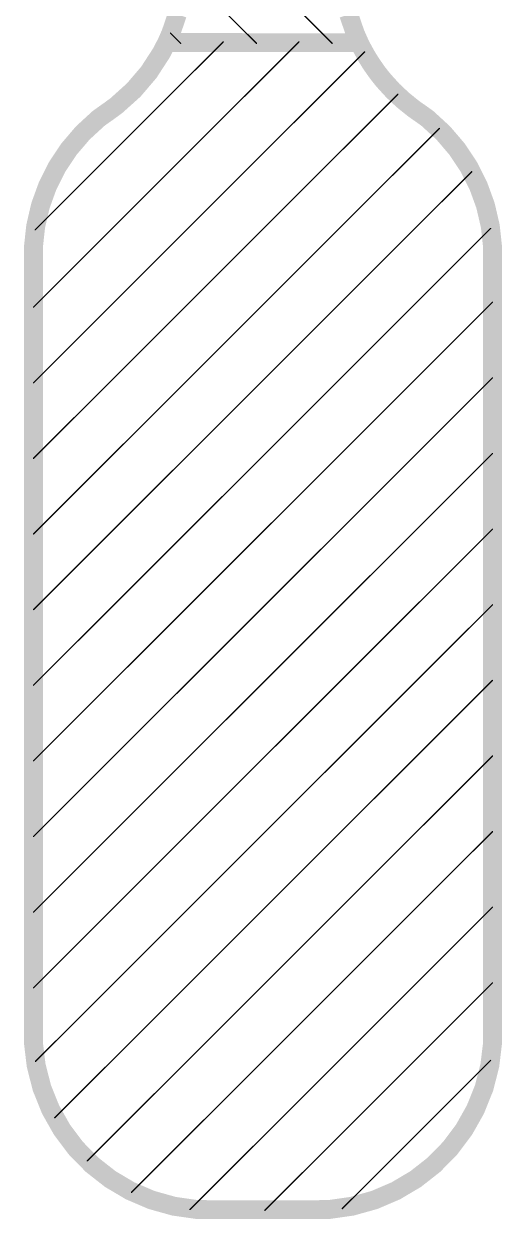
# Model space of a CAD drawing. Header units: inches. Extents: x -4.2 to 12.6, y -6.1 to 3.
# Drawn here: x 7.849 to 8.228, y -3.154 to -2.206 of the extents above; entities that cross this region are included whole.
import ezdxf

# ---------------------------------------------------------------- set-up
doc = ezdxf.new("R2010")
doc.units = ezdxf.units.IN
doc.header["$MEASUREMENT"] = 0
doc.layers.add('Dimension', color=6, linetype='Continuous')

msp = doc.modelspace()

# ---------------------------------------------------------------- linework, layer by layer
at = {"layer": 'Dimension'}
for points, const_width in [([(7.9761835, -2.1036622), (8.0937244, -2.2212031)], 0.001), ([(7.9760878, -2.1635665), (8.0337109, -2.2211896)], 0.001), ([(7.9658212, -2.2132844), (7.9709902, -2.1981964)], 0.015), ([(8.1068296, -2.19825), (8.1120127, -2.2133583)], 0.015), ([(7.962602, -2.2205838), (7.9658212, -2.2132844)], 0.015), ([(8.1120127, -2.2133583), (8.1152408, -2.2206667)], 0.015), ([(7.9583774, -2.2287656), (7.962602, -2.2205838)], 0.015), ([(7.962602, -2.2205838), (7.9626021, -2.2205837)], 0.015), ([(7.962602, -2.2205838), (8.1152409, -2.2206667)], 0.015), ([(7.9626021, -2.2205837), (8.1152408, -2.2206667)], 0.015), ([(7.9655822, -2.2130609), (7.9736974, -2.2211761)], 0.001), ([(8.1152408, -2.2206668), (8.1152409, -2.2206667)], 0.015), ([(8.1152408, -2.2206668), (8.1169329, -2.2240989)], 0.015), ([(8.1169329, -2.2240989), (8.1205948, -2.2308184)], 0.015), ([(7.856981, -2.4904349), (8.1194548, -2.2279611)], 0.001), ([(7.8569814, -2.4304345), (8.0673497, -2.2200662)], 0.001), ([(7.8583107, -2.3691052), (8.0073632, -2.2200527)], 0.001), ([(7.9483657, -2.2442111), (7.9583774, -2.2287656)], 0.015), ([(8.1205948, -2.2308184), (8.1246176, -2.2373283)], 0.015), ([(7.936418, -2.2582129), (7.9483657, -2.2442111)], 0.015), ([(8.1246176, -2.2373283), (8.1289894, -2.2436091)], 0.015), ([(8.1289894, -2.2436091), (8.1313023, -2.2466577)], 0.015), ([(8.1313023, -2.2466577), (8.1346868, -2.2508278)], 0.015), ([(8.1346868, -2.2508278), (8.1419221, -2.2587643)], 0.015), ([(7.92274, -2.2705298), (7.936418, -2.2582129)], 0.015), ([(8.1419221, -2.2587643), (8.1497434, -2.2661242)], 0.015), ([(7.8569805, -2.5504354), (8.1457834, -2.2616325)], 0.001), ([(7.9153246, -2.275989), (7.92274, -2.2705298)], 0.015), ([(8.1497434, -2.2661242), (8.1581048, -2.2728641)], 0.015), ([(8.1581048, -2.2728641), (8.1624728, -2.2759891)], 0.015), ([(7.8960816, -2.2922352), (7.9084594, -2.2808463)], 0.015), ([(7.9084594, -2.2808463), (7.9152843, -2.2759321)], 0.015), ([(7.9152843, -2.2759321), (7.9153247, -2.275989)], 0.015), ([(7.9153246, -2.275989), (7.9153247, -2.275989)], 0.015), ([(8.1624728, -2.2759891), (8.1625142, -2.2759328)], 0.015), ([(8.1625142, -2.2759329), (8.1625142, -2.2759328)], 0.015), ([(8.1625142, -2.2759329), (8.1693384, -2.2808467)], 0.015), ([(8.1693384, -2.2808467), (8.1817151, -2.2922343)], 0.015), ([(7.8851531, -2.3050213), (7.8960816, -2.2922352)], 0.015), ([(8.1817151, -2.2922343), (8.1926428, -2.3050189)], 0.015), ([(7.8569801, -2.6104358), (8.178711, -2.2887049)], 0.001), ([(7.8758305, -2.3190214), (7.8851531, -2.3050213)], 0.015), ([(8.1926428, -2.3050189), (8.201965, -2.3190174)], 0.015), ([(7.8682472, -2.3340352), (7.8758305, -2.3190214)], 0.015), ([(8.201965, -2.3190174), (8.2095481, -2.3340292)], 0.015), ([(7.8569796, -2.6704363), (8.204381, -2.3230349)], 0.001), ([(7.8625119, -2.3498473), (7.8682472, -2.3340352)], 0.015), ([(8.2095481, -2.3340292), (8.2152837, -2.3498396)], 0.015), ([(7.8587069, -2.3662313), (7.8625119, -2.3498473)], 0.015), ([(8.2152837, -2.3498396), (8.2190894, -2.3662218)], 0.015), ([(7.8568864, -2.3829527), (7.8587069, -2.3662313)], 0.015), ([(8.2190894, -2.3662218), (8.2209108, -2.3829413)], 0.015), ([(7.8569792, -2.7304367), (8.2193713, -2.3680446)], 0.001), ([(7.8568864, -2.3829527), (7.8569817, -2.3913622)], 0.015), ([(8.2208163, -2.39135), (8.2209108, -2.3829413)], 0.015), ([(7.8569771, -3.0046253), (7.8569817, -2.3913621)], 0.015), ([(7.8569817, -2.3913622), (7.8569817, -2.3913621)], 0.015), ([(8.2208163, -2.39135), (8.2208166, -3.0046273)], 0.015), ([(7.8569787, -2.7904372), (8.2208163, -2.4265996)], 0.001), ([(7.8569783, -2.8504376), (8.2208163, -2.4865996)], 0.001), ([(7.8569778, -2.9104381), (8.2208164, -2.5465995)], 0.001), ([(7.8569774, -2.9704385), (8.2208164, -2.6065995)], 0.001), ([(7.8585863, -3.0288296), (8.2208164, -2.6665995)], 0.001), ([(7.8737901, -3.0736258), (8.2208165, -2.7265994)], 0.001), ([(7.8996263, -3.1077896), (8.2208165, -2.7865994)], 0.001), ([(7.9346378, -3.1327781), (8.2208165, -2.8465994)], 0.001), ([(7.9810391, -3.1463768), (8.2208166, -2.9065993)], 0.001), ([(8.0403787, -3.1470372), (8.2208166, -2.9665993)], 0.001), ([(7.8568737, -3.0138206), (7.8569771, -3.0046253)], 0.015), ([(8.2208165, -3.0046273), (8.2209199, -3.0138226)], 0.015), ([(8.2208165, -3.0046273), (8.2208166, -3.0046273)], 0.015), ([(7.8568737, -3.0138206), (7.8590692, -3.0320809)], 0.015), ([(8.2187244, -3.0320827), (8.2209199, -3.0138226)], 0.015), ([(7.8590692, -3.0320809), (7.8636292, -3.0498983)], 0.015), ([(8.2141642, -3.0499), (8.2187244, -3.0320827)], 0.015), ([(8.1017544, -3.1456615), (8.2192925, -3.0281234)], 0.001), ([(7.8636292, -3.0498983), (7.870476, -3.0669682)], 0.015), ([(8.2073174, -3.0669697), (8.2141642, -3.0499)], 0.015), ([(7.870476, -3.0669682), (7.8794922, -3.0829983)], 0.015), ([(8.1983011, -3.0829997), (8.2073174, -3.0669697)], 0.015), ([(7.8794922, -3.0829983), (7.8905236, -3.0977144)], 0.015), ([(8.1872697, -3.0977156), (8.1983011, -3.0829997)], 0.015), ([(7.8905236, -3.0977144), (7.9033815, -3.1108647)], 0.015), ([(8.1744117, -3.1108657), (8.1872697, -3.0977156)], 0.015), ([(7.9033815, -3.1108647), (7.9178459, -3.1222243)], 0.015), ([(8.1599474, -3.1222251), (8.1744117, -3.1108657)], 0.015), ([(7.9178459, -3.1222243), (7.9336692, -3.1315987)], 0.015), ([(8.1441241, -3.1315993), (8.1599474, -3.1222251)], 0.015), ([(7.9336692, -3.1315987), (7.9505808, -3.1388275)], 0.015), ([(8.1272126, -3.138828), (8.1441241, -3.1315993)], 0.015), ([(7.9505808, -3.1388275), (7.9682912, -3.1437871)], 0.015), ([(7.9682912, -3.1437871), (7.9864975, -3.1463926)], 0.015), ([(8.0912961, -3.1463927), (8.1095023, -3.1437874)], 0.015), ([(8.1095023, -3.1437874), (8.1272126, -3.138828)], 0.015), ([(7.9864975, -3.1463926), (7.9956928, -3.146496)], 0.015), ([(7.9956928, -3.146496), (7.9956929, -3.146496)], 0.015), ([(7.9956929, -3.146496), (8.0821009, -3.146496)], 0.015), ([(8.0821009, -3.146496), (8.0912961, -3.1463927)], 0.015)]:
    msp.add_lwpolyline(points, dxfattribs=dict(at, const_width=const_width))
for points, const_width in [([(7.9620712, -2.2132844, 1), (7.9695712, -2.2132844, 1)], 0.0075), ([(7.9620712, -2.2132844, 1), (7.9695712, -2.2132844, 1)], 0.0075), ([(8.1082627, -2.2133583, 1), (8.1157627, -2.2133583, 1)], 0.0075), ([(8.1082627, -2.2133583, 1), (8.1157627, -2.2133583, 1)], 0.0075), ([(7.958852, -2.2205838, 1), (7.966352, -2.2205838, 1)], 0.0075), ([(7.958852, -2.2205838, 1), (7.966352, -2.2205838, 1)], 0.0075), ([(7.958852, -2.2205838, 1), (7.966352, -2.2205838, 1)], 0.0075), ([(7.958852, -2.2205838, 1), (7.966352, -2.2205838, 1)], 0.0075), ([(7.9588521, -2.2205837, 1), (7.9663521, -2.2205837, 1)], 0.0075), ([(7.9588521, -2.2205837, 1), (7.9663521, -2.2205837, 1)], 0.0075), ([(7.9653322, -2.2130609, 1), (7.9658322, -2.2130609, 1)], 0.0005), ([(8.1114908, -2.2206667, 1), (8.1189908, -2.2206667, 1)], 0.0075), ([(8.1114908, -2.2206667, 1), (8.1189908, -2.2206667, 1)], 0.0075), ([(8.1114908, -2.2206668, 1), (8.1189908, -2.2206668, 1)], 0.0075), ([(8.1114908, -2.2206668, 1), (8.1189908, -2.2206668, 1)], 0.0075), ([(8.1114909, -2.2206667, 1), (8.1189909, -2.2206667, 1)], 0.0075), ([(8.1114909, -2.2206667, 1), (8.1189909, -2.2206667, 1)], 0.0075), ([(8.1131829, -2.2240989, 1), (8.1206829, -2.2240989, 1)], 0.0075), ([(8.1131829, -2.2240989, 1), (8.1206829, -2.2240989, 1)], 0.0075), ([(7.9546274, -2.2287656, 1), (7.9621274, -2.2287656, 1)], 0.0075), ([(7.9546274, -2.2287656, 1), (7.9621274, -2.2287656, 1)], 0.0075), ([(7.9734474, -2.2211761, 1), (7.9739474, -2.2211761, 1)], 0.0005), ([(8.0071132, -2.2200527, 1), (8.0076132, -2.2200527, 1)], 0.0005), ([(8.0334609, -2.2211896, 1), (8.0339609, -2.2211896, 1)], 0.0005), ([(8.0670997, -2.2200662, 1), (8.0675997, -2.2200662, 1)], 0.0005), ([(8.0934744, -2.2212031, 1), (8.0939744, -2.2212031, 1)], 0.0005), ([(8.1168448, -2.2308184, 1), (8.1243448, -2.2308184, 1)], 0.0075), ([(8.1168448, -2.2308184, 1), (8.1243448, -2.2308184, 1)], 0.0075), ([(8.1192048, -2.2279611, 1), (8.1197048, -2.2279611, 1)], 0.0005), ([(7.9446157, -2.2442111, 1), (7.9521157, -2.2442111, 1)], 0.0075), ([(7.9446157, -2.2442111, 1), (7.9521157, -2.2442111, 1)], 0.0075), ([(8.1208676, -2.2373283, 1), (8.1283676, -2.2373283, 1)], 0.0075), ([(8.1208676, -2.2373283, 1), (8.1283676, -2.2373283, 1)], 0.0075), ([(8.1252394, -2.2436091, 1), (8.1327394, -2.2436091, 1)], 0.0075), ([(8.1252394, -2.2436091, 1), (8.1327394, -2.2436091, 1)], 0.0075), ([(8.1275523, -2.2466577, 1), (8.1350523, -2.2466577, 1)], 0.0075), ([(8.1275523, -2.2466577, 1), (8.1350523, -2.2466577, 1)], 0.0075), ([(8.1309368, -2.2508278, 1), (8.1384368, -2.2508278, 1)], 0.0075), ([(8.1309368, -2.2508278, 1), (8.1384368, -2.2508278, 1)], 0.0075), ([(7.932668, -2.2582129, 1), (7.940168, -2.2582129, 1)], 0.0075), ([(7.932668, -2.2582129, 1), (7.940168, -2.2582129, 1)], 0.0075), ([(8.1381721, -2.2587643, 1), (8.1456721, -2.2587643, 1)], 0.0075), ([(8.1381721, -2.2587643, 1), (8.1456721, -2.2587643, 1)], 0.0075), ([(7.91899, -2.2705298, 1), (7.92649, -2.2705298, 1)], 0.0075), ([(7.91899, -2.2705298, 1), (7.92649, -2.2705298, 1)], 0.0075), ([(8.1459934, -2.2661242, 1), (8.1534934, -2.2661242, 1)], 0.0075), ([(8.1459934, -2.2661242, 1), (8.1534934, -2.2661242, 1)], 0.0075), ([(8.1455334, -2.2616325, 1), (8.1460334, -2.2616325, 1)], 0.0005), ([(8.1543548, -2.2728641, 1), (8.1618548, -2.2728641, 1)], 0.0075), ([(8.1543548, -2.2728641, 1), (8.1618548, -2.2728641, 1)], 0.0075), ([(7.9047094, -2.2808463, 1), (7.9122094, -2.2808463, 1)], 0.0075), ([(7.9047094, -2.2808463, 1), (7.9122094, -2.2808463, 1)], 0.0075), ([(7.9115343, -2.2759321, 1), (7.9190343, -2.2759321, 1)], 0.0075), ([(7.9115343, -2.2759321, 1), (7.9190343, -2.2759321, 1)], 0.0075), ([(7.9115746, -2.275989, 1), (7.9190746, -2.275989, 1)], 0.0075), ([(7.9115746, -2.275989, 1), (7.9190746, -2.275989, 1)], 0.0075), ([(7.9115747, -2.275989, 1), (7.9190747, -2.275989, 1)], 0.0075), ([(7.9115747, -2.275989, 1), (7.9190747, -2.275989, 1)], 0.0075), ([(8.1587228, -2.2759891, 1), (8.1662228, -2.2759891, 1)], 0.0075), ([(8.1587228, -2.2759891, 1), (8.1662228, -2.2759891, 1)], 0.0075), ([(8.1587642, -2.2759328, 1), (8.1662642, -2.2759328, 1)], 0.0075), ([(8.1587642, -2.2759328, 1), (8.1662642, -2.2759328, 1)], 0.0075), ([(8.1587642, -2.2759329, 1), (8.1662642, -2.2759329, 1)], 0.0075), ([(8.1587642, -2.2759329, 1), (8.1662642, -2.2759329, 1)], 0.0075), ([(8.1655884, -2.2808467, 1), (8.1730884, -2.2808467, 1)], 0.0075), ([(8.1655884, -2.2808467, 1), (8.1730884, -2.2808467, 1)], 0.0075), ([(7.8923316, -2.2922352, 1), (7.8998316, -2.2922352, 1)], 0.0075), ([(7.8923316, -2.2922352, 1), (7.8998316, -2.2922352, 1)], 0.0075), ([(8.1779651, -2.2922343, 1), (8.1854651, -2.2922343, 1)], 0.0075), ([(8.1779651, -2.2922343, 1), (8.1854651, -2.2922343, 1)], 0.0075), ([(8.178461, -2.2887049, 1), (8.178961, -2.2887049, 1)], 0.0005), ([(7.8814031, -2.3050213, 1), (7.8889031, -2.3050213, 1)], 0.0075), ([(7.8814031, -2.3050213, 1), (7.8889031, -2.3050213, 1)], 0.0075), ([(8.1888928, -2.3050189, 1), (8.1963928, -2.3050189, 1)], 0.0075), ([(8.1888928, -2.3050189, 1), (8.1963928, -2.3050189, 1)], 0.0075), ([(7.8720805, -2.3190214, 1), (7.8795805, -2.3190214, 1)], 0.0075), ([(7.8720805, -2.3190214, 1), (7.8795805, -2.3190214, 1)], 0.0075), ([(8.198215, -2.3190174, 1), (8.205715, -2.3190174, 1)], 0.0075), ([(8.198215, -2.3190174, 1), (8.205715, -2.3190174, 1)], 0.0075), ([(8.204131, -2.3230349, 1), (8.204631, -2.3230349, 1)], 0.0005), ([(7.8644972, -2.3340352, 1), (7.8719972, -2.3340352, 1)], 0.0075), ([(7.8644972, -2.3340352, 1), (7.8719972, -2.3340352, 1)], 0.0075), ([(8.2057981, -2.3340292, 1), (8.2132981, -2.3340292, 1)], 0.0075), ([(8.2057981, -2.3340292, 1), (8.2132981, -2.3340292, 1)], 0.0075), ([(7.8587619, -2.3498473, 1), (7.8662619, -2.3498473, 1)], 0.0075), ([(7.8587619, -2.3498473, 1), (7.8662619, -2.3498473, 1)], 0.0075), ([(8.2115337, -2.3498396, 1), (8.2190337, -2.3498396, 1)], 0.0075), ([(8.2115337, -2.3498396, 1), (8.2190337, -2.3498396, 1)], 0.0075), ([(7.8549569, -2.3662313, 1), (7.8624569, -2.3662313, 1)], 0.0075), ([(7.8549569, -2.3662313, 1), (7.8624569, -2.3662313, 1)], 0.0075), ([(8.2153394, -2.3662218, 1), (8.2228394, -2.3662218, 1)], 0.0075), ([(8.2153394, -2.3662218, 1), (8.2228394, -2.3662218, 1)], 0.0075), ([(7.8580607, -2.3691052, 1), (7.8585607, -2.3691052, 1)], 0.0005), ([(8.2191213, -2.3680446, 1), (8.2196213, -2.3680446, 1)], 0.0005), ([(7.8531364, -2.3829527, 1), (7.8606364, -2.3829527, 1)], 0.0075), ([(7.8531364, -2.3829527, 1), (7.8606364, -2.3829527, 1)], 0.0075), ([(8.2171608, -2.3829413, 1), (8.2246608, -2.3829413, 1)], 0.0075), ([(8.2171608, -2.3829413, 1), (8.2246608, -2.3829413, 1)], 0.0075), ([(7.8532317, -2.3913621, 1), (7.8607317, -2.3913621, 1)], 0.0075), ([(7.8532317, -2.3913621, 1), (7.8607317, -2.3913621, 1)], 0.0075), ([(7.8532317, -2.3913622, 1), (7.8607317, -2.3913622, 1)], 0.0075), ([(7.8532317, -2.3913622, 1), (7.8607317, -2.3913622, 1)], 0.0075), ([(8.2170663, -2.39135, 1), (8.2245663, -2.39135, 1)], 0.0075), ([(8.2170663, -2.39135, 1), (8.2245663, -2.39135, 1)], 0.0075), ([(8.2205663, -2.4265996, 1), (8.2210663, -2.4265996, 1)], 0.0005), ([(7.8567314, -2.4304345, 1), (7.8572314, -2.4304345, 1)], 0.0005), ([(7.856731, -2.4904349, 1), (7.857231, -2.4904349, 1)], 0.0005), ([(8.2205663, -2.4865996, 1), (8.2210663, -2.4865996, 1)], 0.0005), ([(7.8567305, -2.5504354, 1), (7.8572305, -2.5504354, 1)], 0.0005), ([(8.2205664, -2.5465995, 1), (8.2210664, -2.5465995, 1)], 0.0005), ([(8.2205664, -2.6065995, 1), (8.2210664, -2.6065995, 1)], 0.0005), ([(7.8567301, -2.6104358, 1), (7.8572301, -2.6104358, 1)], 0.0005), ([(7.8567296, -2.6704363, 1), (7.8572296, -2.6704363, 1)], 0.0005), ([(8.2205664, -2.6665995, 1), (8.2210664, -2.6665995, 1)], 0.0005), ([(7.8567292, -2.7304367, 1), (7.8572292, -2.7304367, 1)], 0.0005), ([(8.2205665, -2.7265994, 1), (8.2210665, -2.7265994, 1)], 0.0005), ([(8.2205665, -2.7865994, 1), (8.2210665, -2.7865994, 1)], 0.0005), ([(7.8567287, -2.7904372, 1), (7.8572287, -2.7904372, 1)], 0.0005), ([(7.8567283, -2.8504376, 1), (7.8572283, -2.8504376, 1)], 0.0005), ([(8.2205665, -2.8465994, 1), (8.2210665, -2.8465994, 1)], 0.0005), ([(7.8567278, -2.9104381, 1), (7.8572278, -2.9104381, 1)], 0.0005), ([(8.2205666, -2.9065993, 1), (8.2210666, -2.9065993, 1)], 0.0005), ([(8.2205666, -2.9665993, 1), (8.2210666, -2.9665993, 1)], 0.0005), ([(7.8567274, -2.9704385, 1), (7.8572274, -2.9704385, 1)], 0.0005), ([(7.8532271, -3.0046253, 1), (7.8607271, -3.0046253, 1)], 0.0075), ([(7.8532271, -3.0046253, 1), (7.8607271, -3.0046253, 1)], 0.0075), ([(8.2170665, -3.0046273, 1), (8.2245665, -3.0046273, 1)], 0.0075), ([(8.2170665, -3.0046273, 1), (8.2245665, -3.0046273, 1)], 0.0075), ([(8.2170666, -3.0046273, 1), (8.2245666, -3.0046273, 1)], 0.0075), ([(8.2170666, -3.0046273, 1), (8.2245666, -3.0046273, 1)], 0.0075), ([(7.8531237, -3.0138206, 1), (7.8606237, -3.0138206, 1)], 0.0075), ([(7.8531237, -3.0138206, 1), (7.8606237, -3.0138206, 1)], 0.0075), ([(8.2171699, -3.0138226, 1), (8.2246699, -3.0138226, 1)], 0.0075), ([(8.2171699, -3.0138226, 1), (8.2246699, -3.0138226, 1)], 0.0075), ([(7.8553192, -3.0320809, 1), (7.8628192, -3.0320809, 1)], 0.0075), ([(7.8553192, -3.0320809, 1), (7.8628192, -3.0320809, 1)], 0.0075), ([(8.2149744, -3.0320827, 1), (8.2224744, -3.0320827, 1)], 0.0075), ([(8.2149744, -3.0320827, 1), (8.2224744, -3.0320827, 1)], 0.0075), ([(7.8583363, -3.0288296, 1), (7.8588363, -3.0288296, 1)], 0.0005), ([(8.2190425, -3.0281234, 1), (8.2195425, -3.0281234, 1)], 0.0005), ([(7.8598792, -3.0498983, 1), (7.8673792, -3.0498983, 1)], 0.0075), ([(7.8598792, -3.0498983, 1), (7.8673792, -3.0498983, 1)], 0.0075), ([(8.2104142, -3.0499, 1), (8.2179142, -3.0499, 1)], 0.0075), ([(8.2104142, -3.0499, 1), (8.2179142, -3.0499, 1)], 0.0075), ([(7.866726, -3.0669682, 1), (7.874226, -3.0669682, 1)], 0.0075), ([(7.866726, -3.0669682, 1), (7.874226, -3.0669682, 1)], 0.0075), ([(8.2035674, -3.0669697, 1), (8.2110674, -3.0669697, 1)], 0.0075), ([(8.2035674, -3.0669697, 1), (8.2110674, -3.0669697, 1)], 0.0075), ([(7.8757422, -3.0829983, 1), (7.8832422, -3.0829983, 1)], 0.0075), ([(7.8757422, -3.0829983, 1), (7.8832422, -3.0829983, 1)], 0.0075), ([(7.8735401, -3.0736258, 1), (7.8740401, -3.0736258, 1)], 0.0005), ([(8.1945511, -3.0829997, 1), (8.2020511, -3.0829997, 1)], 0.0075), ([(8.1945511, -3.0829997, 1), (8.2020511, -3.0829997, 1)], 0.0075), ([(7.8867736, -3.0977144, 1), (7.8942736, -3.0977144, 1)], 0.0075), ([(7.8867736, -3.0977144, 1), (7.8942736, -3.0977144, 1)], 0.0075), ([(8.1835197, -3.0977156, 1), (8.1910197, -3.0977156, 1)], 0.0075), ([(8.1835197, -3.0977156, 1), (8.1910197, -3.0977156, 1)], 0.0075), ([(7.8996315, -3.1108647, 1), (7.9071315, -3.1108647, 1)], 0.0075), ([(7.8996315, -3.1108647, 1), (7.9071315, -3.1108647, 1)], 0.0075), ([(7.8993763, -3.1077896, 1), (7.8998763, -3.1077896, 1)], 0.0005), ([(8.1706617, -3.1108657, 1), (8.1781617, -3.1108657, 1)], 0.0075), ([(8.1706617, -3.1108657, 1), (8.1781617, -3.1108657, 1)], 0.0075), ([(7.9140959, -3.1222243, 1), (7.9215959, -3.1222243, 1)], 0.0075), ([(7.9140959, -3.1222243, 1), (7.9215959, -3.1222243, 1)], 0.0075), ([(8.1561974, -3.1222251, 1), (8.1636974, -3.1222251, 1)], 0.0075), ([(8.1561974, -3.1222251, 1), (8.1636974, -3.1222251, 1)], 0.0075), ([(7.9299192, -3.1315987, 1), (7.9374192, -3.1315987, 1)], 0.0075), ([(7.9299192, -3.1315987, 1), (7.9374192, -3.1315987, 1)], 0.0075), ([(8.1403741, -3.1315993, 1), (8.1478741, -3.1315993, 1)], 0.0075), ([(8.1403741, -3.1315993, 1), (8.1478741, -3.1315993, 1)], 0.0075), ([(7.9343878, -3.1327781, 1), (7.9348878, -3.1327781, 1)], 0.0005), ([(7.9468308, -3.1388275, 1), (7.9543308, -3.1388275, 1)], 0.0075), ([(7.9468308, -3.1388275, 1), (7.9543308, -3.1388275, 1)], 0.0075), ([(7.9645412, -3.1437871, 1), (7.9720412, -3.1437871, 1)], 0.0075), ([(7.9645412, -3.1437871, 1), (7.9720412, -3.1437871, 1)], 0.0075), ([(8.1057523, -3.1437874, 1), (8.1132523, -3.1437874, 1)], 0.0075), ([(8.1057523, -3.1437874, 1), (8.1132523, -3.1437874, 1)], 0.0075), ([(8.1234626, -3.138828, 1), (8.1309626, -3.138828, 1)], 0.0075), ([(8.1234626, -3.138828, 1), (8.1309626, -3.138828, 1)], 0.0075), ([(7.9827475, -3.1463926, 1), (7.9902475, -3.1463926, 1)], 0.0075), ([(7.9827475, -3.1463926, 1), (7.9902475, -3.1463926, 1)], 0.0075), ([(7.9807891, -3.1463768, 1), (7.9812891, -3.1463768, 1)], 0.0005), ([(7.9919428, -3.146496, 1), (7.9994428, -3.146496, 1)], 0.0075), ([(7.9919428, -3.146496, 1), (7.9994428, -3.146496, 1)], 0.0075), ([(7.9919429, -3.146496, 1), (7.9994429, -3.146496, 1)], 0.0075), ([(7.9919429, -3.146496, 1), (7.9994429, -3.146496, 1)], 0.0075), ([(8.0401287, -3.1470372, 1), (8.0406287, -3.1470372, 1)], 0.0005), ([(8.0783509, -3.146496, 1), (8.0858509, -3.146496, 1)], 0.0075), ([(8.0783509, -3.146496, 1), (8.0858509, -3.146496, 1)], 0.0075), ([(8.0875461, -3.1463927, 1), (8.0950461, -3.1463927, 1)], 0.0075), ([(8.0875461, -3.1463927, 1), (8.0950461, -3.1463927, 1)], 0.0075), ([(8.1015044, -3.1456615, 1), (8.1020044, -3.1456615, 1)], 0.0005)]:
    msp.add_lwpolyline(points, format="xyb", close=True, dxfattribs=dict(at, const_width=const_width))

doc.saveas('drawing.dxf')
